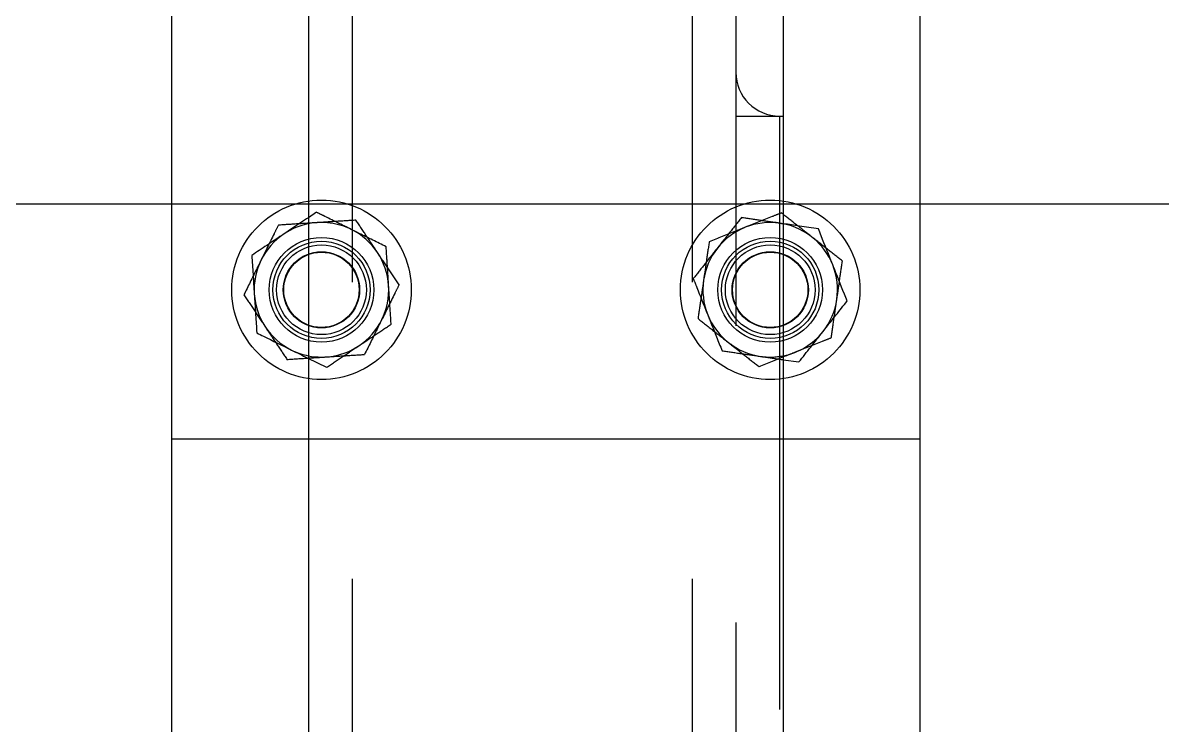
# Model space of a CAD drawing. Header units: metres. Extents: x 0 to 21025, y 0 to 14850.
# Drawn here: x 4561.6 to 4713.9, y 9191.4 to 9285.4 of the extents above; entities that cross this region are included whole.
import ezdxf

# ---------------------------------------------------------------- set-up
doc = ezdxf.new("R2010")
doc.units = ezdxf.units.M
doc.header["$LTSCALE"] = 25
doc.linetypes.add('HIDDEN2', pattern=[4.7625, 3.175, -1.5875])
doc.layers.add('SL4', color=4, linetype='Continuous')
doc.layers.add('ST1', color=7, linetype='HIDDEN2')

msp = doc.modelspace()

# ---------------------------------------------------------------- linework, layer by layer
at = {"layer": 'SL4'}
for p, q in [((3548.761, 9261.149), (4873.736, 9261.149)), ((4581.499, 9229.634), (4581.499, 9261.149)), ((4599.749, 9261.149), (4599.749, 9121.619)), ((4663.249, 9261.149), (4663.249, 9121.619)), ((4681.499, 9261.149), (4681.499, 9229.634)), ((4663.249, 9240.284), (4665.346, 9239.979)), ((4581.499, 9153.134), (4581.499, 9229.634)), ((4599.749, 9229.634), (4581.499, 9229.634)), ((4681.499, 9229.634), (4663.249, 9229.634)), ((4681.499, 9229.634), (4681.499, 9153.134))]:
    msp.add_line(p, q, dxfattribs=at)
for centre, start, end in [((4601.499, 9249.634), 101.21227, 123.66434), ((4661.499, 9249.634), 21.72525, 78.78773), ((4601.499, 9249.634), 123.66434, 183.66434), ((4661.499, 9249.634), 321.72525, 21.72525), ((4601.499, 9249.634), 183.66434, 243.66434), ((4661.499, 9249.634), 281.21227, 321.72525), ((4601.499, 9249.634), 243.66434, 258.78773)]:
    msp.add_arc(centre, 9, start, end, dxfattribs=at)
for points, knots in [([(4599.749, 9259.281), (4599.406, 9259.053), (4598.346, 9258.347), (4597.251, 9257.618), (4596.51, 9257.124)], [0, 0, 0, 0, 0.32375775, 1, 1, 1, 1]), ([(4667.936, 9257.792), (4667.102, 9257.913), (4665.564, 9258.137), (4663.975, 9258.368), (4663.249, 9258.474)], [0, 0, 0, 0, 0.5429514, 1, 1, 1, 1]), ([(4596.51, 9257.124), (4596.407, 9257.056), (4595.631, 9256.539), (4594.167, 9255.564), (4592.85, 9254.687), (4592.185, 9254.244)], [0, 0, 0, 0, 0.07009, 0.5307844, 1, 1, 1, 1]), ([(4669.86, 9252.965), (4669.336, 9254.278), (4668.685, 9255.912), (4668.059, 9257.484), (4667.936, 9257.792)], [0, 0, 0, 0, 0.8036473, 1, 1, 1, 1]), ([(4592.185, 9254.244), (4592.239, 9253.402), (4592.348, 9251.702), (4592.46, 9249.945), (4592.517, 9249.058)], [0, 0, 0, 0, 0.495458, 1, 1, 1, 1]), ([(4671.783, 9248.138), (4671.288, 9249.379), (4670.654, 9250.972), (4670.003, 9252.605), (4669.86, 9252.965)], [0, 0, 0, 0, 0.7796361, 1, 1, 1, 1]), ([(4592.517, 9249.058), (4592.525, 9248.935), (4592.585, 9248.005), (4592.697, 9246.25), (4592.798, 9244.67), (4592.849, 9243.873)], [0, 0, 0, 0, 0.07009, 0.5307844, 1, 1, 1, 1]), ([(4668.564, 9244.059), (4668.641, 9244.155), (4669.218, 9244.888), (4670.308, 9246.268), (4671.288, 9247.511), (4671.783, 9248.138)], [0, 0, 0, 0, 0.07009, 0.5307844, 1, 1, 1, 1]), ([(4592.849, 9243.873), (4593.147, 9243.726), (4594.663, 9242.975), (4596.239, 9242.195), (4597.506, 9241.568)], [0, 0, 0, 0, 0.1963527, 1, 1, 1, 1]), ([(4665.346, 9239.979), (4665.868, 9240.642), (4666.923, 9241.979), (4668.014, 9243.361), (4668.564, 9244.059)], [0, 0, 0, 0, 0.495458, 1, 1, 1, 1]), ([(4597.506, 9241.568), (4597.854, 9241.395), (4598.584, 9241.034), (4599.295, 9240.682), (4599.667, 9240.498)], [0, 0, 0, 0, 0.4768709, 1, 1, 1, 1])]:
    msp.add_open_spline(points, degree=3, knots=knots, dxfattribs=at)
at = {"layer": 'ST1'}
for p, q in [((4581.499, 9261.149), (4581.499, 9336.149)), ((4599.749, 9336.149), (4599.749, 9261.149)), ((4663.249, 9336.149), (4663.249, 9261.149)), ((4681.499, 9336.149), (4681.499, 9261.149)), ((4605.599, 9330.034), (4605.599, 9052.734)), ((4651.049, 9330.034), (4651.049, 9052.734)), ((4656.899, 9324.184), (4656.899, 9058.584)), ((4656.899, 9272.884), (4662.749, 9272.884)), ((4662.749, 9272.884), (4662.749, 9109.884)), ((4662.749, 9272.884), (4663.249, 9272.884)), ((4600.835, 9260.005), (4599.749, 9259.281)), ((4662.794, 9258.54), (4663.249, 9258.462)), ((4663.249, 9258.474), (4662.794, 9258.54)), ((4599.667, 9240.498), (4602.163, 9239.263)), ((4663.249, 9229.634), (4599.749, 9229.634))]:
    msp.add_line(p, q, dxfattribs=at)
for centre, radius in [((4601.499, 9249.634), 12), ((4661.499, 9249.634), 12), ((4601.499, 9249.634), 7), ((4601.499, 9249.634), 6.5), ((4601.499, 9249.634), 6), ((4661.499, 9249.634), 7), ((4661.499, 9249.634), 6.5), ((4661.499, 9249.634), 6), ((4601.499, 9249.634), 5.1), ((4601.499, 9249.634), 5.036), ((4661.499, 9249.634), 5.1), ((4661.499, 9249.634), 5.036)]:
    msp.add_circle(centre, radius, dxfattribs=at)
for centre, radius, start, end in [((4662.749, 9278.734), 5.85, 180, 270), ((4601.499, 9249.634), 9, 63.66434, 101.21227), ((4661.499, 9249.634), 9, 81.72525, 141.72525), ((4601.499, 9249.634), 9, 3.66434, 63.66434), ((4661.499, 9249.634), 9, 141.72525, 201.72525), ((4601.499, 9249.634), 9, 303.66434, 3.66434), ((4661.499, 9249.634), 9, 201.72525, 261.72525), ((4601.499, 9249.634), 9, 258.78773, 303.66434), ((4661.499, 9249.634), 9, 261.72525, 281.21227)]:
    msp.add_arc(centre, radius, start, end, dxfattribs=at)
for points, knots in [([(4605.492, 9257.699), (4604.225, 9258.327), (4602.648, 9259.107), (4601.132, 9259.857), (4600.835, 9260.005)], [0, 0, 0, 0, 0.8036473, 1, 1, 1, 1]), ([(4662.995, 9259.918), (4662.589, 9259.756), (4661.016, 9259.129), (4659.381, 9258.478), (4658.167, 9257.994)], [0, 0, 0, 0, 0.2575513, 1, 1, 1, 1]), ([(4667.074, 9256.699), (4666.977, 9256.775), (4666.245, 9257.353), (4664.864, 9258.442), (4663.622, 9259.423), (4662.995, 9259.918)], [0, 0, 0, 0, 0.07009, 0.5307844, 1, 1, 1, 1]), ([(4595.738, 9258.283), (4595.545, 9257.892), (4594.793, 9256.374), (4594.013, 9254.797), (4593.433, 9253.626)], [0, 0, 0, 0, 0.2575513, 1, 1, 1, 1]), ([(4600.924, 9258.615), (4600.801, 9258.607), (4599.87, 9258.548), (4598.115, 9258.435), (4596.535, 9258.334), (4595.738, 9258.283)], [0, 0, 0, 0, 0.07009, 0.5307844, 1, 1, 1, 1]), ([(4606.109, 9258.947), (4605.267, 9258.893), (4603.567, 9258.784), (4601.81, 9258.672), (4600.924, 9258.615)], [0, 0, 0, 0, 0.49545796, 1, 1, 1, 1]), ([(4608.99, 9254.623), (4608.921, 9254.725), (4608.404, 9255.501), (4607.429, 9256.965), (4606.552, 9258.282), (4606.109, 9258.947)], [0, 0, 0, 0, 0.07009, 0.5307844, 1, 1, 1, 1]), ([(4657.652, 9259.288), (4657.129, 9258.625), (4656.074, 9257.288), (4654.984, 9255.906), (4654.433, 9255.208)], [0, 0, 0, 0, 0.495458, 1, 1, 1, 1]), ([(4662.794, 9258.54), (4662.672, 9258.558), (4661.749, 9258.692), (4660.009, 9258.945), (4658.442, 9259.173), (4657.652, 9259.288)], [0, 0, 0, 0, 0.07009003, 0.53078443, 1, 1, 1, 1]), ([(4610.148, 9255.394), (4608.951, 9255.987), (4607.414, 9256.748), (4605.839, 9257.528), (4605.492, 9257.699)], [0, 0, 0, 0, 0.7796361, 1, 1, 1, 1]), ([(4658.167, 9257.994), (4657.729, 9257.819), (4656.095, 9257.168), (4654.504, 9256.535), (4653.34, 9256.071)], [0, 0, 0, 0, 0.2686336, 1, 1, 1, 1]), ([(4610.48, 9250.209), (4610.473, 9250.332), (4610.413, 9251.263), (4610.301, 9253.018), (4610.199, 9254.597), (4610.148, 9255.394)], [0, 0, 0, 0, 0.07009, 0.5307844, 1, 1, 1, 1]), ([(4654.433, 9255.208), (4654.357, 9255.112), (4653.779, 9254.38), (4652.69, 9252.999), (4651.709, 9251.756), (4651.215, 9251.129)], [0, 0, 0, 0, 0.07009, 0.5307844, 1, 1, 1, 1]), ([(4653.34, 9256.071), (4653.219, 9255.236), (4652.974, 9253.55), (4652.72, 9251.808), (4652.593, 9250.929)], [0, 0, 0, 0, 0.495458, 1, 1, 1, 1]), ([(4671.153, 9253.48), (4670.49, 9254.003), (4669.153, 9255.058), (4667.771, 9256.149), (4667.074, 9256.699)], [0, 0, 0, 0, 0.495458, 1, 1, 1, 1]), ([(4611.87, 9250.298), (4611.402, 9251), (4610.458, 9252.418), (4609.482, 9253.883), (4608.99, 9254.623)], [0, 0, 0, 0, 0.495458, 1, 1, 1, 1]), ([(4593.433, 9253.626), (4593.223, 9253.203), (4592.443, 9251.627), (4591.683, 9250.092), (4591.128, 9248.969)], [0, 0, 0, 0, 0.26863361, 1, 1, 1, 1]), ([(4670.405, 9248.338), (4670.423, 9248.46), (4670.557, 9249.383), (4670.81, 9251.123), (4671.038, 9252.69), (4671.153, 9253.48)], [0, 0, 0, 0, 0.07009, 0.5307844, 1, 1, 1, 1]), ([(4651.215, 9251.129), (4651.338, 9250.821), (4651.964, 9249.25), (4652.615, 9247.615), (4653.138, 9246.302)], [0, 0, 0, 0, 0.1963527, 1, 1, 1, 1]), ([(4652.593, 9250.929), (4652.575, 9250.807), (4652.441, 9249.884), (4652.187, 9248.144), (4651.96, 9246.577), (4651.845, 9245.787)], [0, 0, 0, 0, 0.07009, 0.5307844, 1, 1, 1, 1]), ([(4611.87, 9250.298), (4611.676, 9249.907), (4610.925, 9248.389), (4610.144, 9246.812), (4609.565, 9245.641)], [0, 0, 0, 0, 0.2575513, 1, 1, 1, 1]), ([(4610.813, 9245.023), (4610.759, 9245.865), (4610.65, 9247.565), (4610.537, 9249.322), (4610.48, 9250.209)], [0, 0, 0, 0, 0.495458, 1, 1, 1, 1]), ([(4591.128, 9248.969), (4591.596, 9248.267), (4592.54, 9246.849), (4593.516, 9245.384), (4594.008, 9244.645)], [0, 0, 0, 0, 0.495458, 1, 1, 1, 1]), ([(4669.657, 9243.196), (4669.779, 9244.031), (4670.024, 9245.717), (4670.277, 9247.459), (4670.405, 9248.338)], [0, 0, 0, 0, 0.495458, 1, 1, 1, 1]), ([(4653.138, 9246.302), (4653.282, 9245.942), (4653.932, 9244.309), (4654.567, 9242.717), (4655.062, 9241.475)], [0, 0, 0, 0, 0.2203639, 1, 1, 1, 1]), ([(4594.008, 9244.645), (4594.076, 9244.542), (4594.593, 9243.766), (4595.568, 9242.302), (4596.446, 9240.985), (4596.889, 9240.32)], [0, 0, 0, 0, 0.07009, 0.5307844, 1, 1, 1, 1]), ([(4606.488, 9242.143), (4606.59, 9242.211), (4607.367, 9242.728), (4608.83, 9243.703), (4610.148, 9244.58), (4610.813, 9245.023)], [0, 0, 0, 0, 0.07009, 0.5307844, 1, 1, 1, 1]), ([(4609.565, 9245.641), (4609.355, 9245.217), (4608.575, 9243.641), (4607.815, 9242.107), (4607.26, 9240.984)], [0, 0, 0, 0, 0.2686336, 1, 1, 1, 1]), ([(4651.845, 9245.787), (4652.507, 9245.264), (4653.844, 9244.209), (4655.227, 9243.118), (4655.924, 9242.568)], [0, 0, 0, 0, 0.495458, 1, 1, 1, 1]), ([(4669.657, 9243.196), (4669.252, 9243.035), (4667.679, 9242.408), (4666.044, 9241.756), (4664.83, 9241.273)], [0, 0, 0, 0, 0.2575513, 1, 1, 1, 1]), ([(4602.163, 9239.263), (4602.865, 9239.73), (4604.283, 9240.674), (4605.748, 9241.65), (4606.488, 9242.143)], [0, 0, 0, 0, 0.495458, 1, 1, 1, 1]), ([(4655.062, 9241.475), (4655.897, 9241.354), (4657.582, 9241.109), (4659.324, 9240.855), (4660.204, 9240.727)], [0, 0, 0, 0, 0.495458, 1, 1, 1, 1]), ([(4655.924, 9242.568), (4656.021, 9242.492), (4656.753, 9241.914), (4658.133, 9240.825), (4659.376, 9239.844), (4660.003, 9239.349)], [0, 0, 0, 0, 0.07009, 0.5307844, 1, 1, 1, 1]), ([(4596.889, 9240.32), (4597.731, 9240.374), (4599.43, 9240.483), (4601.188, 9240.595), (4602.074, 9240.652)], [0, 0, 0, 0, 0.495458, 1, 1, 1, 1]), ([(4602.074, 9240.652), (4602.197, 9240.66), (4603.128, 9240.719), (4604.883, 9240.832), (4606.462, 9240.933), (4607.26, 9240.984)], [0, 0, 0, 0, 0.07009, 0.5307844, 1, 1, 1, 1]), ([(4664.83, 9241.273), (4664.391, 9241.098), (4662.757, 9240.447), (4661.167, 9239.813), (4660.003, 9239.349)], [0, 0, 0, 0, 0.2686336, 1, 1, 1, 1]), ([(4660.204, 9240.727), (4660.325, 9240.71), (4661.248, 9240.575), (4662.278, 9240.426), (4663.153, 9240.298), (4663.249, 9240.284)], [0, 0, 0, 0, 0.1193246, 0.9036323, 1, 1, 1, 1])]:
    msp.add_open_spline(points, degree=3, knots=knots, dxfattribs=at)

doc.saveas('drawing.dxf')
